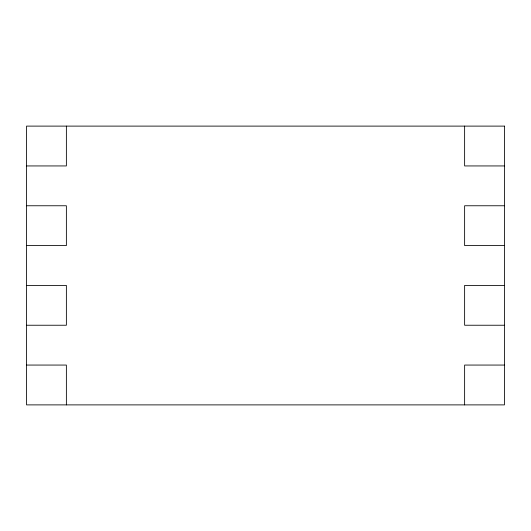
<?xml version="1.0" encoding="UTF-8"?>
<svg xmlns="http://www.w3.org/2000/svg" width="531" height="531" viewBox="0 0 531 531"><rect width="100%" height="100%" fill="white"/><g stroke="black" fill="none" stroke-linecap="round" stroke-linejoin="round"><path stroke-width="0.8" d="M26.55 165.938L66.375 165.938L66.375 126.112M504.45 165.938L464.625 165.938L464.625 126.112M26.55 205.762L66.375 205.762L66.375 245.587L26.55 245.587M504.45 205.762L464.625 205.762L464.625 245.587L504.45 245.587M26.55 285.412L66.375 285.412L66.375 325.237L26.55 325.237M504.45 285.412L464.625 285.412L464.625 325.237L504.45 325.237M26.55 365.062L66.375 365.062L66.375 404.887M504.45 365.062L464.625 365.062L464.625 404.887M504.45 126.112L26.55 126.112L26.55 404.887L504.45 404.887L504.45 126.112"/></g></svg>
